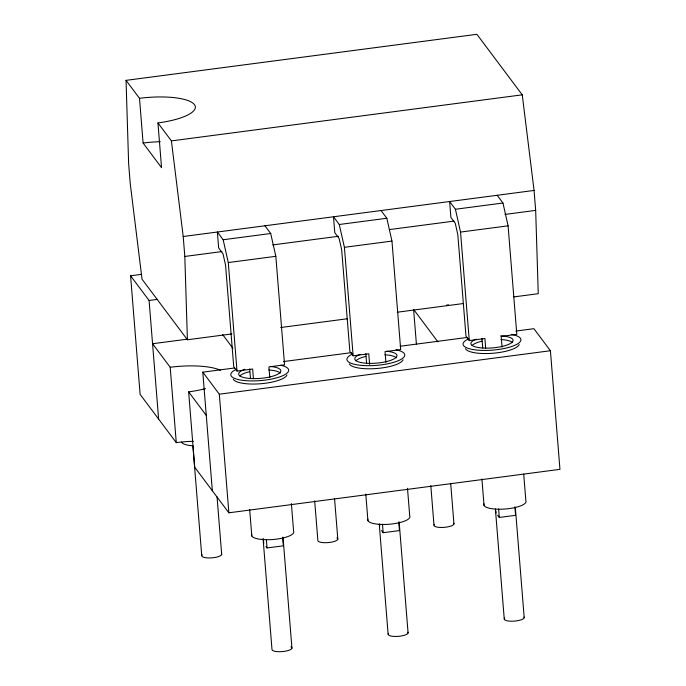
<?xml version="1.0" encoding="UTF-8"?>
<svg xmlns="http://www.w3.org/2000/svg" width="686" height="686" viewBox="0 0 686 686"><rect width="100%" height="100%" fill="white"/><g stroke="black" fill="none" stroke-linecap="round" stroke-linejoin="round"><path stroke-width="1.03" d="M231.919 333.919L187.407 339.767L142.045 279.236L130.237 183.616L128.634 163.671L126.044 80.356L476.89 34.3L522.252 94.831L534.06 190.442L535.672 210.396L538.253 293.702L513.874 296.901M126.044 80.356L139.507 98.321A46.777 13.206 -4.6 0 1 194.447 104.624A46.777 13.206 -4.6 0 1 157.943 122.931L171.406 140.896L522.252 94.831M187.407 339.767L184.817 256.453L183.213 236.507L534.06 190.442M253.417 378.612L252.645 369.025L237.013 371.075L233.729 366.701L225.557 265.156L222.993 253.751L218.645 247.946L217.368 232.022L223.156 239.748L270.704 233.506L275.832 256.315L284.561 364.832L268.921 366.89L269.778 377.54M369.634 364.429L368.776 353.779L353.144 355.837L349.86 351.455L341.688 249.91L339.124 238.505L334.777 232.7L333.49 216.776L339.278 224.502L386.827 218.259L391.955 241.078L400.693 349.594L385.052 351.644L385.909 362.294M485.679 348.119L484.908 338.532L469.267 340.59L465.983 336.209L457.819 234.672L455.255 223.259L450.899 217.453L449.622 201.53L455.41 209.256L502.958 203.013L508.086 225.831L516.815 334.348L501.183 336.397L502.041 347.047M184.817 256.453L221.912 251.582M272.796 244.902L338.515 236.276M389.391 229.596L454.046 221.106M504.93 214.426L535.672 210.396M223.156 239.748L228.284 262.558L275.832 256.315M339.278 224.502L344.406 247.312L391.955 241.078M455.41 209.256L460.538 232.074L508.086 225.831M193.452 441.278A46.777 13.206 -4.6 0 0 176.268 442.616L140.124 394.39L130.58 275.789L141.196 274.391M130.58 275.789L149.085 300.468L157.574 299.362M187.587 339.133L152.558 343.729L170.205 367.267L176.268 442.616M446.509 305.133L448.635 304.858M280.685 327.522L347.459 318.75M397.28 312.216L462.999 303.581M212.343 490.756L202.799 372.155L234.638 367.979M283.455 361.573L351.369 352.655M400.187 346.241L467.037 337.469M515.855 331.055L533.897 328.688L550.412 350.735L559.956 469.344L228.867 512.802L194.704 467.217L188.641 391.869A46.777 13.206 -4.6 0 0 205.44 388.636M202.799 372.155L219.323 394.201L550.412 350.735M265.954 546.485L267.043 547.951L283.318 545.816L282.632 537.292M381.527 530.51L383.174 532.705L399.449 530.57L398.763 522.046M497.659 515.272L499.297 517.458L515.572 515.323L514.894 506.8M497.17 195.287L502.958 203.013M381.039 210.533L386.827 218.259M437.917 341.885L413.615 309.455L416.428 344.475M264.916 225.78L270.704 233.506M139.507 98.321L143.1 143.057L161.544 167.658L157.943 122.931M222.607 334.528L232.837 348.188M188.641 391.869L206.28 415.416M171.406 140.896L183.213 236.507M523.71 474.095L525.845 500.626A21.18 5.977 -4.6 0 1 505.213 509.003A21.18 5.977 -4.6 0 1 483.982 503.867M515.358 507.803L524.198 617.717M498.611 508.935L499.297 517.458M481.966 338.412L482.738 347.999M495.849 510.95L496.021 513.077M495.395 508.926L504.236 618.841M481.915 478.897L484.05 505.428M460.538 232.074L469.267 340.59M450.685 483.416L453.943 523.967M430.808 485.602L433.981 525.09M407.493 488.278L409.714 515.872A21.18 5.977 -4.6 0 1 389.082 524.25A21.18 5.977 -4.6 0 1 367.85 519.113M399.149 521.977L408.076 632.964M382.488 524.181L383.174 532.705M365.835 353.659L366.607 363.246M379.547 524.061L379.718 526.196M379.264 524.173L388.113 634.087M365.792 494.143L367.928 520.674M344.406 247.312L353.144 355.837M334.554 498.662L337.821 539.213M314.677 500.849L317.858 540.336A10.033 2.83 -4.6 0 0 329.812 542.412A10.033 2.83 -4.6 0 0 336.792 537.85M291.37 503.524L293.591 531.118A21.18 5.977 -4.6 0 1 272.959 539.496A21.18 5.977 -4.6 0 1 251.728 534.36M283.018 537.224L291.944 648.21M266.357 539.428L267.043 547.951M249.713 368.905L250.484 378.492M263.415 539.307L263.758 543.569M263.055 538.347L271.982 649.333A10.033 2.83 -4.6 0 0 283.944 651.408A10.033 2.83 -4.6 0 0 290.924 646.847M249.661 509.389L251.796 535.92M228.284 262.558L237.013 371.075M219.323 394.201L228.867 512.802M217.05 496.836L221.689 554.46M192.886 445.66L201.727 555.583M149.085 300.468L158.62 419.077M143.1 143.057A46.777 13.206 -4.6 0 1 160.292 141.719M286.945 375.01A27.183 7.675 -4.6 0 1 260.363 383.766A27.183 7.675 -4.6 0 1 233.197 379.178M403.068 359.764A27.183 7.675 -4.6 0 1 376.494 368.519A27.183 7.675 -4.6 0 1 349.328 363.932M519.199 344.518A27.183 7.675 -4.6 0 1 492.617 353.273A27.183 7.675 -4.6 0 1 465.451 348.685M239.817 376.005A21.017 5.934 -4.6 0 1 249.678 371.683M268.689 370.028A21.017 5.934 -4.6 0 1 280.308 373.09M355.948 360.759A21.017 5.934 -4.6 0 1 365.801 356.437M384.812 354.782A21.017 5.934 -4.6 0 1 396.431 357.843M472.079 345.512A21.017 5.934 -4.6 0 1 481.932 341.191M500.943 339.544A21.017 5.934 -4.6 0 1 512.562 342.597M170.205 367.267A46.777 13.206 -4.6 0 1 220.395 370.208M453.772 523.238A10.033 2.83 -4.6 0 1 443.336 527.414A10.033 2.83 -4.6 0 1 434.487 524.327M524.027 616.997A10.033 2.83 -4.6 0 1 513.591 621.164A10.033 2.83 -4.6 0 1 504.742 618.077M511.259 334.391A29.009 8.189 -4.6 0 1 514.114 345.607A29.009 8.189 -4.6 0 1 474 349.714A29.009 8.189 -4.6 0 1 468.821 338.747M500.703 335.848A21.155 5.977 -4.6 0 1 510.23 343.609A21.155 5.977 -4.6 0 1 479.608 347.716A21.155 5.977 -4.6 0 1 476.23 339.133M407.896 632.243A10.033 2.83 -4.6 0 1 397.468 636.411A10.033 2.83 -4.6 0 1 388.61 633.324M396.054 349.817A29.009 8.189 -4.6 0 1 397.426 361.068A29.009 8.189 -4.6 0 1 357.543 364.909A29.009 8.189 -4.6 0 1 352.69 353.985M386.535 351.232A21.155 5.977 -4.6 0 1 393.318 359.267A21.155 5.977 -4.6 0 1 362.894 362.877A21.155 5.977 -4.6 0 1 360.099 354.379M221.509 553.731A10.033 2.83 -4.6 0 1 211.082 557.898A10.033 2.83 -4.6 0 1 202.233 554.82M192.595 445.797A21.18 5.977 -4.6 0 1 181.541 442.17M280.814 365.252A29.009 8.189 -4.6 0 1 280.728 376.537A29.009 8.189 -4.6 0 1 241.095 380.104A29.009 8.189 -4.6 0 1 236.567 369.231M270.413 366.478A21.155 5.977 -4.6 0 1 276.93 374.633A21.155 5.977 -4.6 0 1 246.06 378.012A21.155 5.977 -4.6 0 1 244.919 369.265"/></g></svg>
